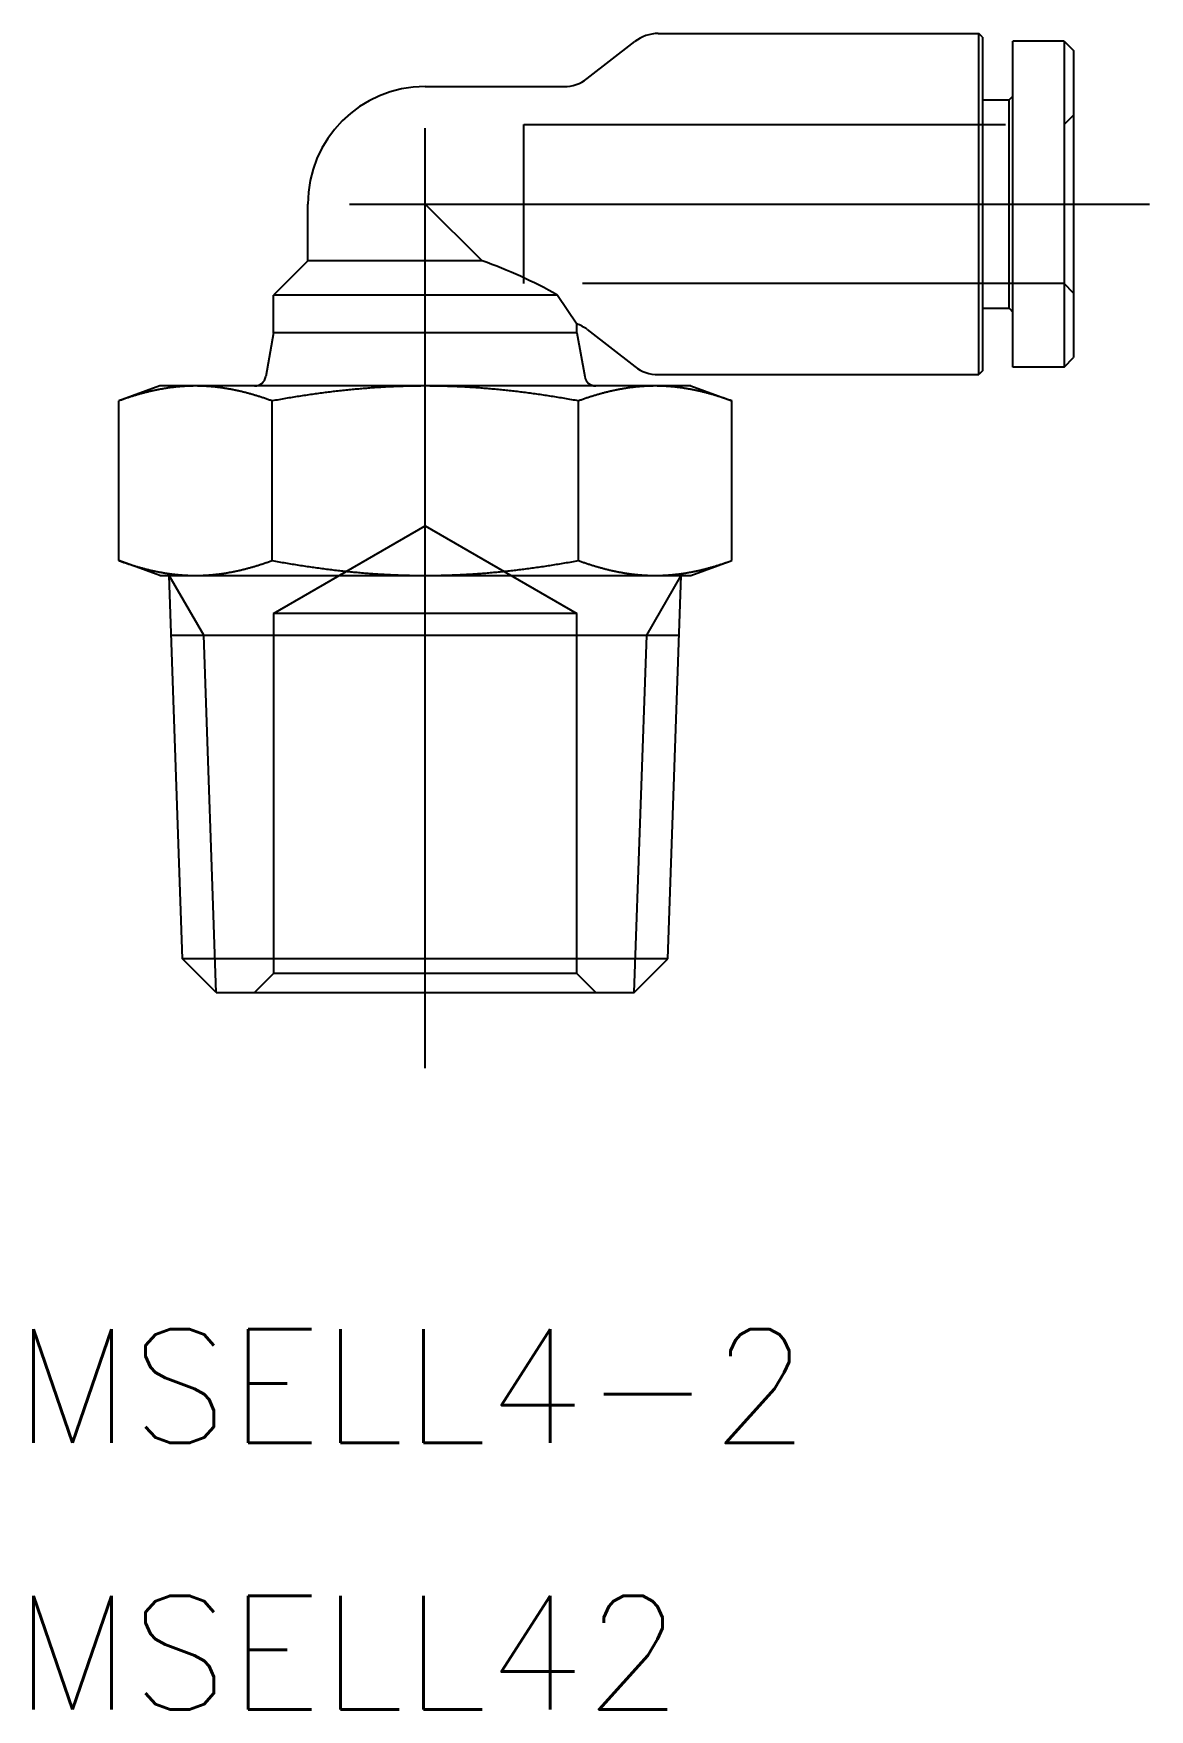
# Model space of a CAD drawing. Extents: x -10.3 to 47.7, y -18.9 to 27.3.
# Drawn here: x -10.33 to 19.1, y -18.92 to 25.3 of the extents above; entities that cross this region are included whole.
import ezdxf

# ---------------------------------------------------------------- set-up
doc = ezdxf.new("R2010")
doc.units = 0
doc.linetypes.add('CENTER', pattern=[50.8, 31.75, -6.35, 6.35, -6.35])
doc.linetypes.add('DASHED', pattern=[19.05, 12.7, -6.35])
doc.layers.get('0').update_dxf_attribs({"linetype": 'CONTINUOUS'})
doc.layers.add('CENTER', color=1, linetype='CENTER')
doc.styles.get("Standard").update_dxf_attribs({"font": 'txt.shx', "height": 3, "bigfont": 'bigfont.shx'})

msp = doc.modelspace()

# ---------------------------------------------------------------- linework, layer by layer
at = {"color": 7, "linetype": 'CONTINUOUS'}
for p, q in [((6.143108, 25.3), (14.6, 25.3)), ((14.6, 16.3), (14.6, 25.3)), ((14.7, 25.2), (14.6, 25.3)), ((4.270833, 24.110648), (5.529167, 25.089352)), ((14.7, 25.2), (14.7, 16.4)), ((15.5, 16.5), (15.5, 25.1)), ((16.85, 25.1), (15.5, 25.1)), ((16.85, 25.1), (17.1, 24.85)), ((16.85, 25.1), (16.85, 16.499985)), ((17.1, 24.85), (17.1, 16.749989)), ((0, 23.9), (3.656892, 23.9)), ((14.7, 23.55), (15.4, 23.55)), ((15.4, 23.55), (15.5, 23.65)), ((15.4, 18.05), (15.4, 23.55)), ((-3.1, 19.3), (-3.1, 20.8)), ((1.5, 19.3), (0, 20.8)), ((-3.1, 19.3), (-4, 18.4)), ((1.5, 19.3), (-3.1, 19.3)), ((3.485685, 18.4), (-4, 18.4)), ((-4, 17.4), (-4, 18.4)), ((3.485685, 18.4), (4, 17.639296)), ((14.7, 18.05), (15.4, 18.05)), ((15.4, 18.05), (15.5, 17.95)), ((-4, 17.4), (-4.205846, 16.247263)), ((4, 17.4), (-4, 17.4)), ((4, 17.4), (4, 17.639296)), ((4, 17.4), (4.205846, 16.247263)), ((4.270833, 17.489352), (5.529167, 16.510648)), ((14.7, 16.4), (14.6, 16.3)), ((16.85, 16.5), (15.5, 16.5)), ((16.85, 16.5), (17.1, 16.75)), ((-7, 16), (-8.082904, 15.605855)), ((7, 16), (-7, 16)), ((6.143108, 16.3), (14.6, 16.3)), ((7, 16), (8.082904, 15.605855)), ((-8.082904, 11.394145), (-8.082904, 15.605855)), ((-4.041452, 11.394145), (-4.041452, 15.605855)), ((4.041452, 11.394145), (4.041452, 15.605855)), ((8.082904, 11.394145), (8.082904, 15.605855)), ((-7, 11), (-8.082904, 11.394145)), ((7, 11), (8.082904, 11.394145)), ((-7, 11), (7, 11)), ((-6.3996, 0.886974), (-6.752755, 11)), ((6.3996, 0.886974), (6.752755, 11)), ((-6.697647, 9.421915), (6.697647, 9.421915)), ((6.3996, 0.886974), (-6.3996, 0.886974)), ((-5.512626, 0), (-6.3996, 0.886974)), ((5.512626, 0), (6.3996, 0.886974)), ((-5.512626, 0), (5.512626, 0))]:
    msp.add_line(p, q, dxfattribs=at)
at = {"color": 3, "linetype": 'DASHED'}
for p, q in [((16.85, 22.9), (17.1, 23.15)), ((2.6, 22.9), (16.85, 22.9)), ((2.6, 18.7), (2.6, 22.9)), ((16.85, 18.7), (2.6, 18.7)), ((17.1, 18.45), (16.85, 18.7)), ((-4, 10), (0, 12.309401)), ((0, 12.309401), (4, 10)), ((-4, 10), (-4, 0.5)), ((4, 10), (-4, 10)), ((4, 0.5), (4, 10)), ((-4, 0.5), (-4.5, 0)), ((4, 0.5), (-4, 0.5)), ((4.5, 0), (4, 0.5))]:
    msp.add_line(p, q, dxfattribs=at)
at = {"color": 3, "linetype": 'CONTINUOUS'}
for p, q in [((-5.841647, 9.421915), (-6.752755, 11)), ((5.841647, 9.421915), (6.752755, 11)), ((-5.512626, 0), (-5.841647, 9.421915)), ((5.512626, 0), (5.841647, 9.421915))]:
    msp.add_line(p, q, dxfattribs=at)
at = {"color": 7}
for points in [[(-6.06218, 16, 0), (-6.08361, 16, 0), (-6.10501, 15.9998, 0), (-6.12637, 15.9996, 0), (-6.14769, 15.9992, 0), (-6.16898, 15.9988, 0), (-6.19024, 15.9983, 0), (-6.21146, 15.9977, 0), (-6.23266, 15.997, 0), (-6.25382, 15.9962, 0), (-6.27496, 15.9953, 0), (-6.29608, 15.9943, 0), (-6.31716, 15.9932, 0), (-6.33823, 15.9921, 0), (-6.35926, 15.9908, 0), (-6.38028, 15.9895, 0), (-6.40128, 15.9881, 0), (-6.42226, 15.9866, 0), (-6.44322, 15.9849, 0), (-6.46416, 15.9833, 0), (-6.48508, 15.9815, 0), (-6.50599, 15.9796, 0), (-6.52689, 15.9776, 0), (-6.54777, 15.9756, 0), (-6.56865, 15.9735, 0), (-6.58951, 15.9712, 0), (-6.61036, 15.9689, 0), (-6.6312, 15.9665, 0), (-6.65204, 15.9641, 0), (-6.67287, 15.9615, 0), (-6.69369, 15.9589, 0), (-6.71451, 15.9561, 0), (-6.73533, 15.9533, 0), (-6.75614, 15.9504, 0), (-6.77695, 15.9474, 0), (-6.79776, 15.9443, 0), (-6.81858, 15.9412, 0), (-6.83939, 15.9379, 0), (-6.86021, 15.9346, 0), (-6.88103, 15.9312, 0), (-6.90185, 15.9277, 0), (-6.92269, 15.9241, 0), (-6.94352, 15.9205, 0), (-6.96437, 15.9167, 0), (-6.98522, 15.9129, 0), (-7.00609, 15.909, 0), (-7.02696, 15.905, 0), (-7.04785, 15.9009, 0), (-7.06875, 15.8967, 0), (-7.08966, 15.8925, 0), (-7.11059, 15.8882, 0), (-7.13153, 15.8837, 0), (-7.15249, 15.8792, 0), (-7.17347, 15.8747, 0), (-7.19446, 15.87, 0), (-7.21548, 15.8652, 0), (-7.23651, 15.8604, 0), (-7.25757, 15.8555, 0), (-7.27865, 15.8505, 0), (-7.29975, 15.8454, 0), (-7.32088, 15.8403, 0), (-7.34203, 15.835, 0), (-7.3632, 15.8297, 0), (-7.38441, 15.8243, 0), (-7.40564, 15.8188, 0), (-7.4269, 15.8132, 0), (-7.44819, 15.8075, 0), (-7.46951, 15.8017, 0), (-7.49086, 15.7959, 0), (-7.51225, 15.79, 0), (-7.53367, 15.784, 0), (-7.55512, 15.7779, 0), (-7.57661, 15.7717, 0), (-7.59814, 15.7655, 0), (-7.6197, 15.7591, 0), (-7.6413, 15.7527, 0), (-7.66294, 15.7462, 0), (-7.68463, 15.7396, 0), (-7.70635, 15.7329, 0), (-7.72811, 15.7261, 0), (-7.74992, 15.7193, 0), (-7.77177, 15.7123, 0), (-7.79367, 15.7053, 0), (-7.81562, 15.6982, 0), (-7.83761, 15.6909, 0), (-7.85965, 15.6837, 0), (-7.88173, 15.6763, 0), (-7.90387, 15.6688, 0), (-7.92606, 15.6612, 0), (-7.9483, 15.6536, 0), (-7.9706, 15.6459, 0), (-7.99295, 15.638, 0), (-8.01535, 15.6301, 0), (-8.03781, 15.6221, 0), (-8.06033, 15.614, 0), (-8.0829, 15.6059, 0)], [(-4.04145, 15.6059, 0), (-4.06403, 15.614, 0), (-4.08654, 15.6221, 0), (-4.109, 15.6301, 0), (-4.13141, 15.638, 0), (-4.15376, 15.6459, 0), (-4.17605, 15.6536, 0), (-4.19829, 15.6612, 0), (-4.22048, 15.6688, 0), (-4.24262, 15.6763, 0), (-4.26471, 15.6837, 0), (-4.28675, 15.6909, 0), (-4.30874, 15.6982, 0), (-4.33068, 15.7053, 0), (-4.35258, 15.7123, 0), (-4.37443, 15.7193, 0), (-4.39624, 15.7261, 0), (-4.41801, 15.7329, 0), (-4.43973, 15.7396, 0), (-4.46141, 15.7462, 0), (-4.48305, 15.7527, 0), (-4.50465, 15.7591, 0), (-4.52622, 15.7655, 0), (-4.54774, 15.7717, 0), (-4.56923, 15.7779, 0), (-4.59069, 15.784, 0), (-4.61211, 15.79, 0), (-4.63349, 15.7959, 0), (-4.65484, 15.8017, 0), (-4.67617, 15.8075, 0), (-4.69746, 15.8132, 0), (-4.71872, 15.8188, 0), (-4.73995, 15.8243, 0), (-4.76115, 15.8297, 0), (-4.78233, 15.835, 0), (-4.80348, 15.8403, 0), (-4.82461, 15.8454, 0), (-4.84571, 15.8505, 0), (-4.86679, 15.8555, 0), (-4.88784, 15.8604, 0), (-4.90888, 15.8652, 0), (-4.92989, 15.87, 0), (-4.95089, 15.8747, 0), (-4.97186, 15.8792, 0), (-4.99282, 15.8837, 0), (-5.01377, 15.8882, 0), (-5.03469, 15.8925, 0), (-5.05561, 15.8967, 0), (-5.07651, 15.9009, 0), (-5.09739, 15.905, 0), (-5.11827, 15.909, 0), (-5.13913, 15.9129, 0), (-5.15999, 15.9167, 0), (-5.18083, 15.9205, 0), (-5.20167, 15.9241, 0), (-5.2225, 15.9277, 0), (-5.24333, 15.9312, 0), (-5.26415, 15.9346, 0), (-5.28497, 15.9379, 0), (-5.30578, 15.9412, 0), (-5.32659, 15.9443, 0), (-5.3474, 15.9474, 0), (-5.36822, 15.9504, 0), (-5.38903, 15.9533, 0), (-5.40985, 15.9561, 0), (-5.43067, 15.9589, 0), (-5.45149, 15.9615, 0), (-5.47232, 15.9641, 0), (-5.49315, 15.9665, 0), (-5.514, 15.9689, 0), (-5.53485, 15.9712, 0), (-5.55571, 15.9735, 0), (-5.57658, 15.9756, 0), (-5.59746, 15.9776, 0), (-5.61836, 15.9796, 0), (-5.63927, 15.9815, 0), (-5.6602, 15.9833, 0), (-5.68114, 15.9849, 0), (-5.7021, 15.9866, 0), (-5.72308, 15.9881, 0), (-5.74407, 15.9895, 0), (-5.76509, 15.9908, 0), (-5.78613, 15.9921, 0), (-5.80719, 15.9932, 0), (-5.82828, 15.9943, 0), (-5.84939, 15.9953, 0), (-5.87053, 15.9962, 0), (-5.8917, 15.997, 0), (-5.91289, 15.9977, 0), (-5.93412, 15.9983, 0), (-5.95538, 15.9988, 0), (-5.97667, 15.9992, 0), (-5.99799, 15.9996, 0), (-6.01935, 15.9998, 0), (-6.04074, 16, 0), (-6.06218, 16, 0)], [(0, 16, 0), (-0.042867, 16, 0), (-0.085657, 15.9998, 0), (-0.128376, 15.9996, 0), (-0.171023, 15.9992, 0), (-0.213603, 15.9988, 0), (-0.256117, 15.9983, 0), (-0.298569, 15.9977, 0), (-0.34096, 15.997, 0), (-0.383293, 15.9962, 0), (-0.425571, 15.9953, 0), (-0.467795, 15.9943, 0), (-0.509969, 15.9932, 0), (-0.552094, 15.9921, 0), (-0.594174, 15.9908, 0), (-0.636209, 15.9895, 0), (-0.678204, 15.9881, 0), (-0.720159, 15.9866, 0), (-0.762077, 15.9849, 0), (-0.803961, 15.9833, 0), (-0.845812, 15.9815, 0), (-0.887633, 15.9796, 0), (-0.929426, 15.9776, 0), (-0.971194, 15.9756, 0), (-1.01294, 15.9735, 0), (-1.05466, 15.9712, 0), (-1.09636, 15.9689, 0), (-1.13805, 15.9665, 0), (-1.17972, 15.9641, 0), (-1.22138, 15.9615, 0), (-1.26302, 15.9589, 0), (-1.30466, 15.9561, 0), (-1.34629, 15.9533, 0), (-1.38792, 15.9504, 0), (-1.42955, 15.9474, 0), (-1.47117, 15.9443, 0), (-1.5128, 15.9412, 0), (-1.55442, 15.9379, 0), (-1.59606, 15.9346, 0), (-1.6377, 15.9312, 0), (-1.67935, 15.9277, 0), (-1.72102, 15.9241, 0), (-1.76269, 15.9205, 0), (-1.80438, 15.9167, 0), (-1.84609, 15.9129, 0), (-1.88782, 15.909, 0), (-1.92957, 15.905, 0), (-1.97134, 15.9009, 0), (-2.01314, 15.8967, 0), (-2.05497, 15.8925, 0), (-2.09682, 15.8882, 0), (-2.13871, 15.8837, 0), (-2.18063, 15.8792, 0), (-2.22258, 15.8747, 0), (-2.26457, 15.87, 0), (-2.3066, 15.8652, 0), (-2.34867, 15.8604, 0), (-2.39078, 15.8555, 0), (-2.43294, 15.8505, 0), (-2.47514, 15.8454, 0), (-2.5174, 15.8403, 0), (-2.5597, 15.835, 0), (-2.60205, 15.8297, 0), (-2.64446, 15.8243, 0), (-2.68692, 15.8188, 0), (-2.72944, 15.8132, 0), (-2.77202, 15.8075, 0), (-2.81467, 15.8017, 0), (-2.85737, 15.7959, 0), (-2.90014, 15.79, 0), (-2.94298, 15.784, 0), (-2.98589, 15.7779, 0), (-3.02887, 15.7717, 0), (-3.07192, 15.7655, 0), (-3.11505, 15.7591, 0), (-3.15825, 15.7527, 0), (-3.20153, 15.7462, 0), (-3.24489, 15.7396, 0), (-3.28834, 15.7329, 0), (-3.33187, 15.7261, 0), (-3.37549, 15.7193, 0), (-3.41919, 15.7123, 0), (-3.46299, 15.7053, 0), (-3.50688, 15.6982, 0), (-3.55086, 15.6909, 0), (-3.59494, 15.6837, 0), (-3.63911, 15.6763, 0), (-3.68339, 15.6688, 0), (-3.72777, 15.6612, 0), (-3.77225, 15.6536, 0), (-3.81684, 15.6459, 0), (-3.86154, 15.638, 0), (-3.90635, 15.6301, 0), (-3.95127, 15.6221, 0), (-3.9963, 15.614, 0), (-4.04145, 15.6059, 0)], [(4.04145, 15.6059, 0), (3.9963, 15.614, 0), (3.95127, 15.6221, 0), (3.90635, 15.6301, 0), (3.86154, 15.638, 0), (3.81684, 15.6459, 0), (3.77225, 15.6536, 0), (3.72777, 15.6612, 0), (3.68339, 15.6688, 0), (3.63911, 15.6763, 0), (3.59494, 15.6837, 0), (3.55086, 15.6909, 0), (3.50688, 15.6982, 0), (3.46299, 15.7053, 0), (3.41919, 15.7123, 0), (3.37549, 15.7193, 0), (3.33187, 15.7261, 0), (3.28834, 15.7329, 0), (3.24489, 15.7396, 0), (3.20153, 15.7462, 0), (3.15825, 15.7527, 0), (3.11505, 15.7591, 0), (3.07192, 15.7655, 0), (3.02887, 15.7717, 0), (2.98589, 15.7779, 0), (2.94298, 15.784, 0), (2.90014, 15.79, 0), (2.85737, 15.7959, 0), (2.81467, 15.8017, 0), (2.77202, 15.8075, 0), (2.72944, 15.8132, 0), (2.68692, 15.8188, 0), (2.64446, 15.8243, 0), (2.60205, 15.8297, 0), (2.5597, 15.835, 0), (2.5174, 15.8403, 0), (2.47514, 15.8454, 0), (2.43294, 15.8505, 0), (2.39078, 15.8555, 0), (2.34867, 15.8604, 0), (2.3066, 15.8652, 0), (2.26457, 15.87, 0), (2.22258, 15.8747, 0), (2.18063, 15.8792, 0), (2.13871, 15.8837, 0), (2.09682, 15.8882, 0), (2.05497, 15.8925, 0), (2.01314, 15.8967, 0), (1.97134, 15.9009, 0), (1.92957, 15.905, 0), (1.88782, 15.909, 0), (1.84609, 15.9129, 0), (1.80438, 15.9167, 0), (1.76269, 15.9205, 0), (1.72102, 15.9241, 0), (1.67935, 15.9277, 0), (1.6377, 15.9312, 0), (1.59606, 15.9346, 0), (1.55442, 15.9379, 0), (1.5128, 15.9412, 0), (1.47117, 15.9443, 0), (1.42955, 15.9474, 0), (1.38792, 15.9504, 0), (1.34629, 15.9533, 0), (1.30466, 15.9561, 0), (1.26302, 15.9589, 0), (1.22138, 15.9615, 0), (1.17972, 15.9641, 0), (1.13805, 15.9665, 0), (1.09636, 15.9689, 0), (1.05466, 15.9712, 0), (1.01294, 15.9735, 0), (0.971194, 15.9756, 0), (0.929426, 15.9776, 0), (0.887633, 15.9796, 0), (0.845812, 15.9815, 0), (0.803961, 15.9833, 0), (0.762077, 15.9849, 0), (0.720159, 15.9866, 0), (0.678204, 15.9881, 0), (0.636209, 15.9895, 0), (0.594174, 15.9908, 0), (0.552094, 15.9921, 0), (0.509969, 15.9932, 0), (0.467795, 15.9943, 0), (0.425571, 15.9953, 0), (0.383293, 15.9962, 0), (0.34096, 15.997, 0), (0.298569, 15.9977, 0), (0.256117, 15.9983, 0), (0.213603, 15.9988, 0), (0.171023, 15.9992, 0), (0.128376, 15.9996, 0), (0.085657, 15.9998, 0), (0.042867, 16, 0), (0, 16, 0)], [(6.06218, 16, 0), (6.04074, 16, 0), (6.01935, 15.9998, 0), (5.99799, 15.9996, 0), (5.97667, 15.9992, 0), (5.95538, 15.9988, 0), (5.93412, 15.9983, 0), (5.91289, 15.9977, 0), (5.8917, 15.997, 0), (5.87053, 15.9962, 0), (5.84939, 15.9953, 0), (5.82828, 15.9943, 0), (5.80719, 15.9932, 0), (5.78613, 15.9921, 0), (5.76509, 15.9908, 0), (5.74407, 15.9895, 0), (5.72308, 15.9881, 0), (5.7021, 15.9866, 0), (5.68114, 15.9849, 0), (5.6602, 15.9833, 0), (5.63927, 15.9815, 0), (5.61836, 15.9796, 0), (5.59746, 15.9776, 0), (5.57658, 15.9756, 0), (5.55571, 15.9735, 0), (5.53485, 15.9712, 0), (5.514, 15.9689, 0), (5.49315, 15.9665, 0), (5.47232, 15.9641, 0), (5.45149, 15.9615, 0), (5.43067, 15.9589, 0), (5.40985, 15.9561, 0), (5.38903, 15.9533, 0), (5.36822, 15.9504, 0), (5.3474, 15.9474, 0), (5.32659, 15.9443, 0), (5.30578, 15.9412, 0), (5.28497, 15.9379, 0), (5.26415, 15.9346, 0), (5.24333, 15.9312, 0), (5.2225, 15.9277, 0), (5.20167, 15.9241, 0), (5.18083, 15.9205, 0), (5.15999, 15.9167, 0), (5.13913, 15.9129, 0), (5.11827, 15.909, 0), (5.09739, 15.905, 0), (5.07651, 15.9009, 0), (5.05561, 15.8967, 0), (5.03469, 15.8925, 0), (5.01377, 15.8882, 0), (4.99282, 15.8837, 0), (4.97186, 15.8792, 0), (4.95089, 15.8747, 0), (4.92989, 15.87, 0), (4.90888, 15.8652, 0), (4.88784, 15.8604, 0), (4.86679, 15.8555, 0), (4.84571, 15.8505, 0), (4.82461, 15.8454, 0), (4.80348, 15.8403, 0), (4.78233, 15.835, 0), (4.76115, 15.8297, 0), (4.73995, 15.8243, 0), (4.71872, 15.8188, 0), (4.69746, 15.8132, 0), (4.67617, 15.8075, 0), (4.65484, 15.8017, 0), (4.63349, 15.7959, 0), (4.61211, 15.79, 0), (4.59069, 15.784, 0), (4.56923, 15.7779, 0), (4.54774, 15.7717, 0), (4.52622, 15.7655, 0), (4.50465, 15.7591, 0), (4.48305, 15.7527, 0), (4.46141, 15.7462, 0), (4.43973, 15.7396, 0), (4.41801, 15.7329, 0), (4.39624, 15.7261, 0), (4.37443, 15.7193, 0), (4.35258, 15.7123, 0), (4.33068, 15.7053, 0), (4.30874, 15.6982, 0), (4.28675, 15.6909, 0), (4.26471, 15.6837, 0), (4.24262, 15.6763, 0), (4.22048, 15.6688, 0), (4.19829, 15.6612, 0), (4.17605, 15.6536, 0), (4.15376, 15.6459, 0), (4.13141, 15.638, 0), (4.109, 15.6301, 0), (4.08654, 15.6221, 0), (4.06403, 15.614, 0), (4.04145, 15.6059, 0)], [(8.0829, 15.6059, 0), (8.06033, 15.614, 0), (8.03781, 15.6221, 0), (8.01535, 15.6301, 0), (7.99295, 15.638, 0), (7.9706, 15.6459, 0), (7.9483, 15.6536, 0), (7.92606, 15.6612, 0), (7.90387, 15.6688, 0), (7.88173, 15.6763, 0), (7.85965, 15.6837, 0), (7.83761, 15.6909, 0), (7.81562, 15.6982, 0), (7.79367, 15.7053, 0), (7.77177, 15.7123, 0), (7.74992, 15.7193, 0), (7.72811, 15.7261, 0), (7.70635, 15.7329, 0), (7.68463, 15.7396, 0), (7.66294, 15.7462, 0), (7.6413, 15.7527, 0), (7.6197, 15.7591, 0), (7.59814, 15.7655, 0), (7.57661, 15.7717, 0), (7.55512, 15.7779, 0), (7.53367, 15.784, 0), (7.51225, 15.79, 0), (7.49086, 15.7959, 0), (7.46951, 15.8017, 0), (7.44819, 15.8075, 0), (7.4269, 15.8132, 0), (7.40564, 15.8188, 0), (7.38441, 15.8243, 0), (7.3632, 15.8297, 0), (7.34203, 15.835, 0), (7.32088, 15.8403, 0), (7.29975, 15.8454, 0), (7.27865, 15.8505, 0), (7.25757, 15.8555, 0), (7.23651, 15.8604, 0), (7.21548, 15.8652, 0), (7.19446, 15.87, 0), (7.17347, 15.8747, 0), (7.15249, 15.8792, 0), (7.13153, 15.8837, 0), (7.11059, 15.8882, 0), (7.08966, 15.8925, 0), (7.06875, 15.8967, 0), (7.04785, 15.9009, 0), (7.02696, 15.905, 0), (7.00609, 15.909, 0), (6.98522, 15.9129, 0), (6.96437, 15.9167, 0), (6.94352, 15.9205, 0), (6.92269, 15.9241, 0), (6.90185, 15.9277, 0), (6.88103, 15.9312, 0), (6.86021, 15.9346, 0), (6.83939, 15.9379, 0), (6.81858, 15.9412, 0), (6.79776, 15.9443, 0), (6.77695, 15.9474, 0), (6.75614, 15.9504, 0), (6.73533, 15.9533, 0), (6.71451, 15.9561, 0), (6.69369, 15.9589, 0), (6.67287, 15.9615, 0), (6.65204, 15.9641, 0), (6.6312, 15.9665, 0), (6.61036, 15.9689, 0), (6.58951, 15.9712, 0), (6.56865, 15.9735, 0), (6.54777, 15.9756, 0), (6.52689, 15.9776, 0), (6.50599, 15.9796, 0), (6.48508, 15.9815, 0), (6.46416, 15.9833, 0), (6.44322, 15.9849, 0), (6.42226, 15.9866, 0), (6.40128, 15.9881, 0), (6.38028, 15.9895, 0), (6.35926, 15.9908, 0), (6.33823, 15.9921, 0), (6.31716, 15.9932, 0), (6.29608, 15.9943, 0), (6.27496, 15.9953, 0), (6.25382, 15.9962, 0), (6.23266, 15.997, 0), (6.21146, 15.9977, 0), (6.19024, 15.9983, 0), (6.16898, 15.9988, 0), (6.14769, 15.9992, 0), (6.12637, 15.9996, 0), (6.10501, 15.9998, 0), (6.08361, 16, 0), (6.06218, 16, 0)], [(-8.0829, 11.3941, 0), (-8.06036, 11.386, 0), (-8.03786, 11.3779, 0), (-8.01543, 11.3699, 0), (-7.99305, 11.362, 0), (-7.97073, 11.3542, 0), (-7.94845, 11.3465, 0), (-7.92624, 11.3388, 0), (-7.90407, 11.3313, 0), (-7.88195, 11.3238, 0), (-7.85988, 11.3164, 0), (-7.83786, 11.3091, 0), (-7.81589, 11.3019, 0), (-7.79397, 11.2948, 0), (-7.77209, 11.2878, 0), (-7.75025, 11.2809, 0), (-7.72846, 11.274, 0), (-7.70671, 11.2672, 0), (-7.68501, 11.2605, 0), (-7.66334, 11.2539, 0), (-7.64171, 11.2474, 0), (-7.62013, 11.241, 0), (-7.59858, 11.2347, 0), (-7.57706, 11.2284, 0), (-7.55559, 11.2222, 0), (-7.53414, 11.2161, 0), (-7.51274, 11.2101, 0), (-7.49136, 11.2042, 0), (-7.47002, 11.1984, 0), (-7.44871, 11.1926, 0), (-7.42743, 11.187, 0), (-7.40617, 11.1814, 0), (-7.38495, 11.1759, 0), (-7.36375, 11.1705, 0), (-7.34258, 11.1651, 0), (-7.32144, 11.1599, 0), (-7.30032, 11.1547, 0), (-7.27922, 11.1496, 0), (-7.25815, 11.1446, 0), (-7.2371, 11.1397, 0), (-7.21607, 11.1349, 0), (-7.19505, 11.1301, 0), (-7.17406, 11.1255, 0), (-7.15309, 11.1209, 0), (-7.13213, 11.1164, 0), (-7.11119, 11.112, 0), (-7.09026, 11.1076, 0), (-7.06935, 11.1034, 0), (-7.04845, 11.0992, 0), (-7.02756, 11.0951, 0), (-7.00668, 11.0911, 0), (-6.98582, 11.0872, 0), (-6.96496, 11.0834, 0), (-6.94411, 11.0796, 0), (-6.92327, 11.076, 0), (-6.90244, 11.0724, 0), (-6.88161, 11.0689, 0), (-6.86078, 11.0655, 0), (-6.83996, 11.0622, 0), (-6.81914, 11.0589, 0), (-6.79832, 11.0557, 0), (-6.7775, 11.0527, 0), (-6.75668, 11.0497, 0), (-6.73586, 11.0468, 0), (-6.71503, 11.0439, 0), (-6.69421, 11.0412, 0), (-6.67337, 11.0386, 0), (-6.65253, 11.036, 0), (-6.63169, 11.0335, 0), (-6.61083, 11.0311, 0), (-6.58997, 11.0288, 0), (-6.5691, 11.0266, 0), (-6.54821, 11.0244, 0), (-6.52732, 11.0224, 0), (-6.50641, 11.0204, 0), (-6.48548, 11.0186, 0), (-6.46454, 11.0168, 0), (-6.44358, 11.0151, 0), (-6.42261, 11.0135, 0), (-6.40162, 11.012, 0), (-6.3806, 11.0105, 0), (-6.35957, 11.0092, 0), (-6.33851, 11.0079, 0), (-6.31743, 11.0068, 0), (-6.29632, 11.0057, 0), (-6.27519, 11.0047, 0), (-6.25403, 11.0038, 0), (-6.23284, 11.003, 0), (-6.21163, 11.0023, 0), (-6.19038, 11.0017, 0), (-6.1691, 11.0012, 0), (-6.14779, 11.0008, 0), (-6.12644, 11.0004, 0), (-6.10506, 11.0002, 0), (-6.08364, 11, 0), (-6.06218, 11, 0)], [(-6.06218, 11, 0), (-6.04072, 11, 0), (-6.0193, 11.0002, 0), (-5.99792, 11.0004, 0), (-5.97657, 11.0008, 0), (-5.95525, 11.0012, 0), (-5.93398, 11.0017, 0), (-5.91273, 11.0023, 0), (-5.89151, 11.003, 0), (-5.87032, 11.0038, 0), (-5.84916, 11.0047, 0), (-5.82803, 11.0057, 0), (-5.80693, 11.0068, 0), (-5.78585, 11.0079, 0), (-5.76479, 11.0092, 0), (-5.74375, 11.0105, 0), (-5.72274, 11.012, 0), (-5.70175, 11.0135, 0), (-5.68077, 11.0151, 0), (-5.65981, 11.0168, 0), (-5.63887, 11.0186, 0), (-5.61795, 11.0204, 0), (-5.59704, 11.0224, 0), (-5.57614, 11.0244, 0), (-5.55526, 11.0266, 0), (-5.53438, 11.0288, 0), (-5.51352, 11.0311, 0), (-5.49267, 11.0335, 0), (-5.47182, 11.036, 0), (-5.45098, 11.0386, 0), (-5.43015, 11.0412, 0), (-5.40932, 11.0439, 0), (-5.3885, 11.0468, 0), (-5.36768, 11.0497, 0), (-5.34686, 11.0527, 0), (-5.32604, 11.0557, 0), (-5.30522, 11.0589, 0), (-5.2844, 11.0622, 0), (-5.26358, 11.0655, 0), (-5.24275, 11.0689, 0), (-5.22192, 11.0724, 0), (-5.20108, 11.076, 0), (-5.18024, 11.0796, 0), (-5.15939, 11.0834, 0), (-5.13854, 11.0872, 0), (-5.11767, 11.0911, 0), (-5.09679, 11.0951, 0), (-5.07591, 11.0992, 0), (-5.05501, 11.1034, 0), (-5.03409, 11.1076, 0), (-5.01317, 11.112, 0), (-4.99223, 11.1164, 0), (-4.97127, 11.1209, 0), (-4.95029, 11.1255, 0), (-4.9293, 11.1301, 0), (-4.90829, 11.1349, 0), (-4.88726, 11.1397, 0), (-4.86621, 11.1446, 0), (-4.84513, 11.1496, 0), (-4.82404, 11.1547, 0), (-4.80292, 11.1599, 0), (-4.78177, 11.1651, 0), (-4.7606, 11.1705, 0), (-4.73941, 11.1759, 0), (-4.71818, 11.1814, 0), (-4.69693, 11.187, 0), (-4.67565, 11.1926, 0), (-4.65434, 11.1984, 0), (-4.63299, 11.2042, 0), (-4.61162, 11.2101, 0), (-4.59021, 11.2161, 0), (-4.56877, 11.2222, 0), (-4.54729, 11.2284, 0), (-4.52578, 11.2347, 0), (-4.50423, 11.241, 0), (-4.48264, 11.2474, 0), (-4.46102, 11.2539, 0), (-4.43935, 11.2605, 0), (-4.41764, 11.2672, 0), (-4.39589, 11.274, 0), (-4.3741, 11.2809, 0), (-4.35227, 11.2878, 0), (-4.33039, 11.2948, 0), (-4.30846, 11.3019, 0), (-4.28649, 11.3091, 0), (-4.26447, 11.3164, 0), (-4.2424, 11.3238, 0), (-4.22029, 11.3313, 0), (-4.19812, 11.3388, 0), (-4.1759, 11.3465, 0), (-4.15363, 11.3542, 0), (-4.13131, 11.362, 0), (-4.10893, 11.3699, 0), (-4.08649, 11.3779, 0), (-4.064, 11.386, 0), (-4.04145, 11.3941, 0)], [(-4.04145, 11.3941, 0), (-3.99635, 11.386, 0), (-3.95137, 11.3779, 0), (-3.9065, 11.3699, 0), (-3.86175, 11.362, 0), (-3.8171, 11.3542, 0), (-3.77255, 11.3465, 0), (-3.72812, 11.3388, 0), (-3.68378, 11.3313, 0), (-3.63955, 11.3238, 0), (-3.59541, 11.3164, 0), (-3.55137, 11.3091, 0), (-3.50743, 11.3019, 0), (-3.46358, 11.2948, 0), (-3.41982, 11.2878, 0), (-3.37615, 11.2809, 0), (-3.33257, 11.274, 0), (-3.28907, 11.2672, 0), (-3.24566, 11.2605, 0), (-3.20233, 11.2539, 0), (-3.15907, 11.2474, 0), (-3.1159, 11.241, 0), (-3.0728, 11.2347, 0), (-3.02977, 11.2284, 0), (-2.98682, 11.2222, 0), (-2.94393, 11.2161, 0), (-2.90112, 11.2101, 0), (-2.85837, 11.2042, 0), (-2.81568, 11.1984, 0), (-2.77306, 11.1926, 0), (-2.7305, 11.187, 0), (-2.68799, 11.1814, 0), (-2.64554, 11.1759, 0), (-2.60315, 11.1705, 0), (-2.56081, 11.1651, 0), (-2.51852, 11.1599, 0), (-2.47628, 11.1547, 0), (-2.43409, 11.1496, 0), (-2.39194, 11.1446, 0), (-2.34984, 11.1397, 0), (-2.30778, 11.1349, 0), (-2.26575, 11.1301, 0), (-2.22377, 11.1255, 0), (-2.18182, 11.1209, 0), (-2.1399, 11.1164, 0), (-2.09802, 11.112, 0), (-2.05617, 11.1076, 0), (-2.01434, 11.1034, 0), (-1.97254, 11.0992, 0), (-1.93077, 11.0951, 0), (-1.88901, 11.0911, 0), (-1.84728, 11.0872, 0), (-1.80557, 11.0834, 0), (-1.76387, 11.0796, 0), (-1.72219, 11.076, 0), (-1.68052, 11.0724, 0), (-1.63885, 11.0689, 0), (-1.5972, 11.0655, 0), (-1.55556, 11.0622, 0), (-1.51392, 11.0589, 0), (-1.47228, 11.0557, 0), (-1.43064, 11.0527, 0), (-1.389, 11.0497, 0), (-1.34736, 11.0468, 0), (-1.30571, 11.0439, 0), (-1.26406, 11.0412, 0), (-1.22239, 11.0386, 0), (-1.18071, 11.036, 0), (-1.13902, 11.0335, 0), (-1.09731, 11.0311, 0), (-1.05559, 11.0288, 0), (-1.01384, 11.0266, 0), (-0.972071, 11.0244, 0), (-0.930278, 11.0224, 0), (-0.888458, 11.0204, 0), (-0.846608, 11.0186, 0), (-0.804728, 11.0168, 0), (-0.762814, 11.0151, 0), (-0.720864, 11.0135, 0), (-0.678877, 11.012, 0), (-0.636849, 11.0105, 0), (-0.594779, 11.0092, 0), (-0.552664, 11.0079, 0), (-0.510502, 11.0068, 0), (-0.46829, 11.0057, 0), (-0.426027, 11.0047, 0), (-0.383709, 11.0038, 0), (-0.341334, 11.003, 0), (-0.2989, 11.0023, 0), (-0.256405, 11.0017, 0), (-0.213846, 11.0012, 0), (-0.17122, 11.0008, 0), (-0.128525, 11.0004, 0), (-0.085759, 11.0002, 0), (-0.042918, 11, 0), (0, 11, 0)], [(0, 11, 0), (0.042918, 11, 0), (0.085759, 11.0002, 0), (0.128525, 11.0004, 0), (0.17122, 11.0008, 0), (0.213846, 11.0012, 0), (0.256405, 11.0017, 0), (0.2989, 11.0023, 0), (0.341334, 11.003, 0), (0.383709, 11.0038, 0), (0.426027, 11.0047, 0), (0.46829, 11.0057, 0), (0.510502, 11.0068, 0), (0.552664, 11.0079, 0), (0.594779, 11.0092, 0), (0.636849, 11.0105, 0), (0.678877, 11.012, 0), (0.720864, 11.0135, 0), (0.762814, 11.0151, 0), (0.804728, 11.0168, 0), (0.846608, 11.0186, 0), (0.888458, 11.0204, 0), (0.930278, 11.0224, 0), (0.972071, 11.0244, 0), (1.01384, 11.0266, 0), (1.05559, 11.0288, 0), (1.09731, 11.0311, 0), (1.13902, 11.0335, 0), (1.18071, 11.036, 0), (1.22239, 11.0386, 0), (1.26406, 11.0412, 0), (1.30571, 11.0439, 0), (1.34736, 11.0468, 0), (1.389, 11.0497, 0), (1.43064, 11.0527, 0), (1.47228, 11.0557, 0), (1.51392, 11.0589, 0), (1.55556, 11.0622, 0), (1.5972, 11.0655, 0), (1.63885, 11.0689, 0), (1.68052, 11.0724, 0), (1.72219, 11.076, 0), (1.76387, 11.0796, 0), (1.80557, 11.0834, 0), (1.84728, 11.0872, 0), (1.88901, 11.0911, 0), (1.93077, 11.0951, 0), (1.97254, 11.0992, 0), (2.01434, 11.1034, 0), (2.05617, 11.1076, 0), (2.09802, 11.112, 0), (2.1399, 11.1164, 0), (2.18182, 11.1209, 0), (2.22377, 11.1255, 0), (2.26575, 11.1301, 0), (2.30778, 11.1349, 0), (2.34984, 11.1397, 0), (2.39194, 11.1446, 0), (2.43409, 11.1496, 0), (2.47628, 11.1547, 0), (2.51852, 11.1599, 0), (2.56081, 11.1651, 0), (2.60315, 11.1705, 0), (2.64554, 11.1759, 0), (2.68799, 11.1814, 0), (2.7305, 11.187, 0), (2.77306, 11.1926, 0), (2.81568, 11.1984, 0), (2.85837, 11.2042, 0), (2.90112, 11.2101, 0), (2.94393, 11.2161, 0), (2.98682, 11.2222, 0), (3.02977, 11.2284, 0), (3.0728, 11.2347, 0), (3.1159, 11.241, 0), (3.15907, 11.2474, 0), (3.20233, 11.2539, 0), (3.24566, 11.2605, 0), (3.28907, 11.2672, 0), (3.33257, 11.274, 0), (3.37615, 11.2809, 0), (3.41982, 11.2878, 0), (3.46358, 11.2948, 0), (3.50743, 11.3019, 0), (3.55137, 11.3091, 0), (3.59541, 11.3164, 0), (3.63955, 11.3238, 0), (3.68378, 11.3313, 0), (3.72812, 11.3388, 0), (3.77255, 11.3465, 0), (3.8171, 11.3542, 0), (3.86175, 11.362, 0), (3.9065, 11.3699, 0), (3.95137, 11.3779, 0), (3.99635, 11.386, 0), (4.04145, 11.3941, 0)], [(4.04145, 11.3941, 0), (4.064, 11.386, 0), (4.08649, 11.3779, 0), (4.10893, 11.3699, 0), (4.13131, 11.362, 0), (4.15363, 11.3542, 0), (4.1759, 11.3465, 0), (4.19812, 11.3388, 0), (4.22029, 11.3313, 0), (4.2424, 11.3238, 0), (4.26447, 11.3164, 0), (4.28649, 11.3091, 0), (4.30846, 11.3019, 0), (4.33039, 11.2948, 0), (4.35227, 11.2878, 0), (4.3741, 11.2809, 0), (4.39589, 11.274, 0), (4.41764, 11.2672, 0), (4.43935, 11.2605, 0), (4.46102, 11.2539, 0), (4.48264, 11.2474, 0), (4.50423, 11.241, 0), (4.52578, 11.2347, 0), (4.54729, 11.2284, 0), (4.56877, 11.2222, 0), (4.59021, 11.2161, 0), (4.61162, 11.2101, 0), (4.63299, 11.2042, 0), (4.65434, 11.1984, 0), (4.67565, 11.1926, 0), (4.69693, 11.187, 0), (4.71818, 11.1814, 0), (4.73941, 11.1759, 0), (4.7606, 11.1705, 0), (4.78177, 11.1651, 0), (4.80292, 11.1599, 0), (4.82404, 11.1547, 0), (4.84513, 11.1496, 0), (4.86621, 11.1446, 0), (4.88726, 11.1397, 0), (4.90829, 11.1349, 0), (4.9293, 11.1301, 0), (4.95029, 11.1255, 0), (4.97127, 11.1209, 0), (4.99223, 11.1164, 0), (5.01317, 11.112, 0), (5.03409, 11.1076, 0), (5.05501, 11.1034, 0), (5.07591, 11.0992, 0), (5.09679, 11.0951, 0), (5.11767, 11.0911, 0), (5.13854, 11.0872, 0), (5.15939, 11.0834, 0), (5.18024, 11.0796, 0), (5.20108, 11.076, 0), (5.22192, 11.0724, 0), (5.24275, 11.0689, 0), (5.26358, 11.0655, 0), (5.2844, 11.0622, 0), (5.30522, 11.0589, 0), (5.32604, 11.0557, 0), (5.34686, 11.0527, 0), (5.36768, 11.0497, 0), (5.3885, 11.0468, 0), (5.40932, 11.0439, 0), (5.43015, 11.0412, 0), (5.45098, 11.0386, 0), (5.47182, 11.036, 0), (5.49267, 11.0335, 0), (5.51352, 11.0311, 0), (5.53438, 11.0288, 0), (5.55526, 11.0266, 0), (5.57614, 11.0244, 0), (5.59704, 11.0224, 0), (5.61795, 11.0204, 0), (5.63887, 11.0186, 0), (5.65981, 11.0168, 0), (5.68077, 11.0151, 0), (5.70175, 11.0135, 0), (5.72274, 11.012, 0), (5.74375, 11.0105, 0), (5.76479, 11.0092, 0), (5.78585, 11.0079, 0), (5.80693, 11.0068, 0), (5.82803, 11.0057, 0), (5.84916, 11.0047, 0), (5.87032, 11.0038, 0), (5.89151, 11.003, 0), (5.91273, 11.0023, 0), (5.93398, 11.0017, 0), (5.95525, 11.0012, 0), (5.97657, 11.0008, 0), (5.99792, 11.0004, 0), (6.0193, 11.0002, 0), (6.04072, 11, 0), (6.06218, 11, 0)], [(6.06218, 11, 0), (6.08364, 11, 0), (6.10506, 11.0002, 0), (6.12644, 11.0004, 0), (6.14779, 11.0008, 0), (6.1691, 11.0012, 0), (6.19038, 11.0017, 0), (6.21163, 11.0023, 0), (6.23284, 11.003, 0), (6.25403, 11.0038, 0), (6.27519, 11.0047, 0), (6.29632, 11.0057, 0), (6.31743, 11.0068, 0), (6.33851, 11.0079, 0), (6.35957, 11.0092, 0), (6.3806, 11.0105, 0), (6.40162, 11.012, 0), (6.42261, 11.0135, 0), (6.44358, 11.0151, 0), (6.46454, 11.0168, 0), (6.48548, 11.0186, 0), (6.50641, 11.0204, 0), (6.52732, 11.0224, 0), (6.54821, 11.0244, 0), (6.5691, 11.0266, 0), (6.58997, 11.0288, 0), (6.61083, 11.0311, 0), (6.63169, 11.0335, 0), (6.65253, 11.036, 0), (6.67337, 11.0386, 0), (6.69421, 11.0412, 0), (6.71503, 11.0439, 0), (6.73586, 11.0468, 0), (6.75668, 11.0497, 0), (6.7775, 11.0527, 0), (6.79832, 11.0557, 0), (6.81914, 11.0589, 0), (6.83996, 11.0622, 0), (6.86078, 11.0655, 0), (6.88161, 11.0689, 0), (6.90244, 11.0724, 0), (6.92327, 11.076, 0), (6.94411, 11.0796, 0), (6.96496, 11.0834, 0), (6.98582, 11.0872, 0), (7.00668, 11.0911, 0), (7.02756, 11.0951, 0), (7.04845, 11.0992, 0), (7.06935, 11.1034, 0), (7.09026, 11.1076, 0), (7.11119, 11.112, 0), (7.13213, 11.1164, 0), (7.15309, 11.1209, 0), (7.17406, 11.1255, 0), (7.19505, 11.1301, 0), (7.21607, 11.1349, 0), (7.2371, 11.1397, 0), (7.25815, 11.1446, 0), (7.27922, 11.1496, 0), (7.30032, 11.1547, 0), (7.32144, 11.1599, 0), (7.34258, 11.1651, 0), (7.36375, 11.1705, 0), (7.38495, 11.1759, 0), (7.40617, 11.1814, 0), (7.42743, 11.187, 0), (7.44871, 11.1926, 0), (7.47002, 11.1984, 0), (7.49136, 11.2042, 0), (7.51274, 11.2101, 0), (7.53414, 11.2161, 0), (7.55559, 11.2222, 0), (7.57706, 11.2284, 0), (7.59858, 11.2347, 0), (7.62013, 11.241, 0), (7.64171, 11.2474, 0), (7.66334, 11.2539, 0), (7.68501, 11.2605, 0), (7.70671, 11.2672, 0), (7.72846, 11.274, 0), (7.75025, 11.2809, 0), (7.77209, 11.2878, 0), (7.79397, 11.2948, 0), (7.81589, 11.3019, 0), (7.83786, 11.3091, 0), (7.85988, 11.3164, 0), (7.88195, 11.3238, 0), (7.90407, 11.3313, 0), (7.92624, 11.3388, 0), (7.94845, 11.3465, 0), (7.97073, 11.3542, 0), (7.99305, 11.362, 0), (8.01543, 11.3699, 0), (8.03786, 11.3779, 0), (8.06036, 11.386, 0), (8.0829, 11.3941, 0)]]:
    msp.add_polyline3d(points, dxfattribs=at)
at = {"color": 7, "linetype": 'CONTINUOUS'}
for centre, radius, start, end in [((6.143108, 24.3), 1, 90, 127.8749837), ((0, 20.8), 3.1, 90, 180), ((3.656892, 24.9), 1, 270, 307.8749837), ((-2.605677, 7.601051), 12.398468, 60.5739631, 70.661778), ((3.656892, 16.7), 1, 52.1250163, 69.9336715), ((6.143108, 17.3), 1, 232.1250163, 270), ((-4.501174, 16.3), 0.3, 270, 349.8753283), ((4.501174, 16.3), 0.3, 190.1246717, 270)]:
    msp.add_arc(centre, radius, start, end, dxfattribs=at)
at = {"layer": 'CENTER', "color": 1, "linetype": 'CENTER'}
for p, q in [((0, -2), (0, 22.8)), ((-2, 20.8), (19.1, 20.8))]:
    msp.add_line(p, q, dxfattribs=at)

# ---------------------------------------------------------------- texts
at = {"color": 7, "linetype": 'CONTINUOUS'}
for s, p in [('MSELL4-2', (-10.846176, -11.887214)), ('MSELL42', (-10.846176, -18.920558))]:
    msp.add_text(s, height=3, dxfattribs=at).set_placement(p)

doc.saveas('drawing.dxf')
